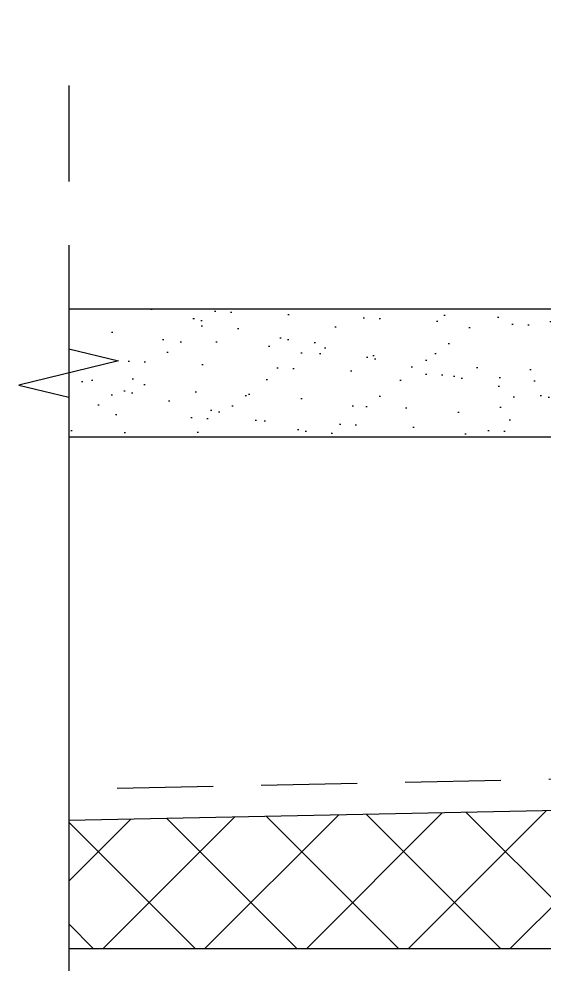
# Model space of a CAD drawing. Header units: inches. Extents: x -2661 to 42767, y -1222 to 9099.
# Drawn here: x 2339.82 to 2348.03, y 1432.61 to 1447.4 of the extents above; entities that cross this region are included whole.
import ezdxf

# ---------------------------------------------------------------- set-up
doc = ezdxf.new("R2010")
doc.units = ezdxf.units.IN
doc.header["$LTSCALE"] = 12
doc.header["$MEASUREMENT"] = 0
for name, pattern in [('CENTER2', [1.125, 0.75, -0.125, 0.125, -0.125]), ('HIDDEN', [0.375, 0.25, -0.125]), ('HIDDEN2', [0.1875, 0.125, -0.0625])]:
    doc.linetypes.add(name, pattern=pattern)
doc.layers.add('DESIGNER COMMENTS', color=221, linetype='CONTINUOUS', plot=False)
doc.layers.add('S-ARCH', color=1, linetype='CONTINUOUS')
doc.layers.add('S-MEMBRANE', color=6, linetype='HIDDEN')
doc.layers.add('S-HATCH1', color=1, linetype='CONTINUOUS', transparency=0.5)

# ---------------------------------------------------------------- blocks, each defined once
blk = doc.blocks.new('ARCH_Roof Deck_TILE 1')
at = {"layer": 'S-ARCH'}
h = blk.add_hatch(dxfattribs=at)
h.set_pattern_fill('AR-SAND', color=256, scale=0.5, angle=30, style=0)
h.set_pattern_definition([(67.5, (-24.5, 8.0033), (-0.508983, 0.81859), [0, -0.76, 0, -0.85, 0, -0.8125]), (37.5, (-24.5, 8.0033), (0.0608, 1.66447), [0, -0.41, 0, -0.685, 0, -0.2625]), (357.5, (-25.0326, 7.6958), (1.34705, 0.780986), [0, -0.25, 0, -0.9, 0, -1.175]), (347.5, (-25.0326, 7.6958), (1.08227, 1.13158), [0, -0.125, 0, -0.59, 0, -0.675])])
h.paths.add_polyline_path([(-36, 10.003), (-36, 8.003), (-25, 8.003), (-25, 10.003)])
at = {"layer": 'S-HATCH1'}
h = blk.add_hatch(dxfattribs=at)
h.set_pattern_fill('ANSI37', color=252, scale=9, style=0)
h.set_pattern_definition([(45, (-69.2946, -45.2521), (-0.795495, 0.795495), []), (135, (-69.2946, -45.2521), (-0.795495, -0.795495), [])])
h.paths.add_polyline_path([(-36, 2), (-36, 0), (0, 0), (0, 2.739)])
at = {"layer": 'S-ARCH'}
for points in [[(-36, 11.003), (-36, 9.382), (-35.222, 9.193), (-36.778, 8.814), (-36, 8.625), (-36, 7.003)], [(-36, 8.003), (-25, 8.003), (-25, 10.003), (-36, 10.003)]]:
    blk.add_lwpolyline(points, dxfattribs=at)
at = {"layer": 'S-ARCH', "color": 252}
blk.add_lwpolyline([(-36, 2), (-36, 0), (0, 0), (0, 2.739)], close=True, dxfattribs=at)
at = {"layer": 'S-MEMBRANE', "linetype": 'HIDDEN2'}
blk.add_line((0, 3.239), (-36, 2.489), dxfattribs=at)

msp = doc.modelspace()

# ---------------------------------------------------------------- linework, layer by layer
at = {"layer": 'DESIGNER COMMENTS', "linetype": 'CENTER2'}
msp.add_line((2340.59544, 1456.85523), (2340.59544, 1291.97709), dxfattribs=at)

# ---------------------------------------------------------------- block references
at = {"layer": 'S-ARCH'}
msp.add_blockref('ARCH_Roof Deck_TILE 1', (2376.59544, 1432.85523), dxfattribs=at)

doc.saveas('drawing.dxf')
